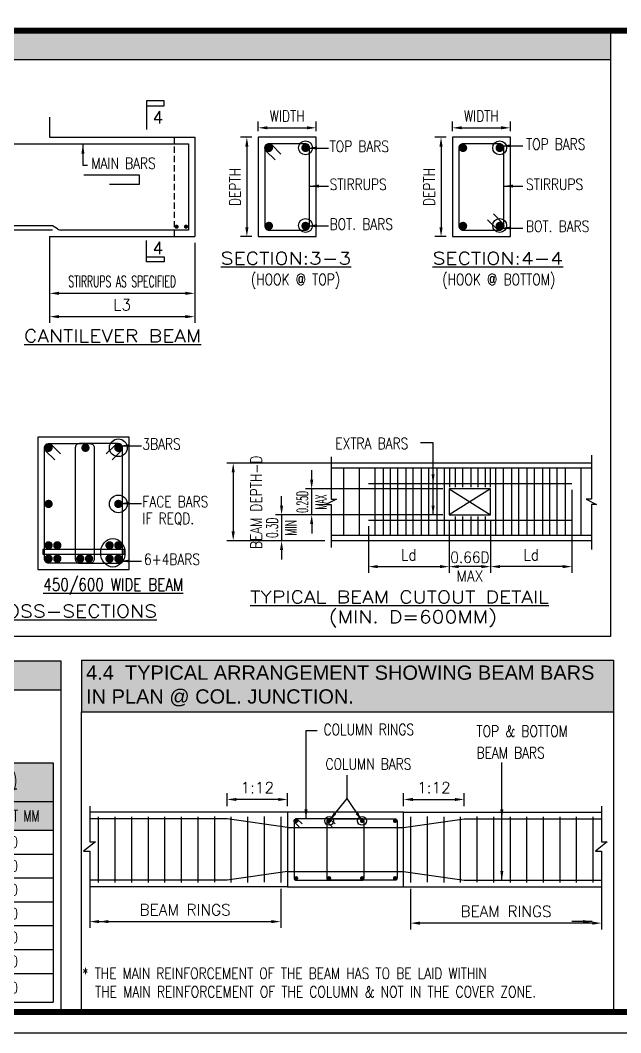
# Model space of a CAD drawing. Header units: inches. Extents: x 74008 to 297778, y 30011 to 129011.
# Drawn here: x 96496 to 110983, y 30011 to 54451 of the extents above; entities that cross this region are included whole.
import ezdxf

# ---------------------------------------------------------------- set-up
doc = ezdxf.new("R2010")
doc.units = ezdxf.units.IN
doc.header["$MEASUREMENT"] = 0
doc.linetypes.add('HIDDEN', pattern=[0.375, 0.25, -0.125])
for name, color, linetype in [('BEAM', 7, 'Continuous'), ('BEAM_BAR', 4, 'Continuous'), ('BEAM_DETAILING_DIMENSION_ARROW', 9, 'Continuous'), ('BEAM_DETAILING_TITLE', 7, 'Continuous'), ('BEAM_DIMENSION_ARROW', 9, 'Continuous'), ('BEAM_SCHEDULE', 7, 'Continuous'), ('BEAM_STEEL_TEXT', 7, 'Continuous'), ('BORDER', 5, 'Continuous'), ('SECTION', 4, 'Continuous'), ('SECTION_MARK', 7, 'Continuous')]:
    doc.layers.add(name, color=color, linetype=linetype)
doc.styles.add('ARIAL', font='arial.ttf')
doc.styles.add('Arial50', font='arial.ttf', dxfattribs={"width": 0.8, "height": 5})
doc.styles.add('ROMAND', font='romanD.shx')
doc.styles.add('ROMANS', font='romans.shx')
doc.styles.add('Romans25', font='romans.shx', dxfattribs={"width": 0.8, "height": 2.5})
doc.styles.add('Romans35', font='romans.shx', dxfattribs={"width": 0.8, "height": 3.5})
doc.dimstyles.new('DIM-150', dxfattribs={"dimscale": 150, "dimtxt": 1.8, "dimasz": 1.25, "dimexe": 1, "dimexo": 1, "dimgap": 1, "dimtad": 1, "dimdec": 0, "dimzin": 0, "dimdsep": 46, "dimtxsty": 'ROMANS', "dimblk2": 'DOT', "dimcen": 0.0625, "dimdle": 0.5, "dimclrd": 9, "dimclre": 9, "dimclrt": 7, "dimadec": 0, "dimazin": 0, "dimtfac": 1, "dimtdec": 0, "dimtmove": 0, "dimatfit": 3, "dimfxl": 0, "dimtolj": 1, "dimtzin": 3, "dimarcsym": 0})

# ---------------------------------------------------------------- blocks, each defined once
blk = doc.blocks.new('*T123')
at = {"layer": 'BEAM_SCHEDULE', "color": 4}
for p, q in [((0, 0), (32205, 0)), ((0, 0), (0, -696)), ((32205, 0), (32205, -696)), ((0, -696), (32205, -696))]:
    blk.add_line(p, q, dxfattribs=at)
at = {"layer": 'BEAM_SCHEDULE', "color": 58}
blk.add_solid([(0, 0), (0, -696), (32205, 0), (32205, -696)], dxfattribs=at)
at = {"layer": 'BEAM_SCHEDULE', "color": 3, "insert": (108, -348), "char_height": 345, "width": 31989.01, "attachment_point": 4, "style": 'ARIAL'}
blk.add_mtext('{\\W1.2;4.1  TYPICAL DETAILS OF R.C.C. BEAM}', dxfattribs=at)
blk = doc.blocks.new('*T129')
at = {"layer": 'BEAM_SCHEDULE', "color": 4}
for p, q in [((0, 0), (22969, 0)), ((0, 0), (0, -696)), ((22969, 0), (22969, -696)), ((0, -696), (22969, -696))]:
    blk.add_line(p, q, dxfattribs=at)
at = {"layer": 'BEAM_SCHEDULE', "color": 58}
blk.add_solid([(0, 0), (0, -696), (22969, 0), (22969, -696)], dxfattribs=at)
at = {"layer": 'BEAM_SCHEDULE', "color": 3, "insert": (108, -348), "char_height": 345, "width": 22752.84, "attachment_point": 4, "style": 'ARIAL'}
blk.add_mtext('{\\W1.2;4.3  TYPICAL DETAILS OF BEAM ANCHORAGES}', dxfattribs=at)
blk = doc.blocks.new('*D135')
at = {"layer": 'BEAM_DETAILING_DIMENSION_ARROW', "color": 9, "lineweight": -2}
for p, q in [((97205, 49077), (97205, 47709)), ((100705, 49077), (100705, 47709)), ((97430, 47859), (100480, 47859))]:
    blk.add_line(p, q, dxfattribs=at)
at = {"layer": 'BEAM_DETAILING_DIMENSION_ARROW', "color": 9}
for points in [[(97430, 47897), (97430, 47822), (97205, 47859)], [(100480, 47897), (100480, 47822), (100705, 47859)]]:
    blk.add_solid(points, dxfattribs=at)
at = {"layer": 'DEFPOINTS', "color": 0}
for p in [(97205, 49227), (100705, 49227), (100705, 47859)]:
    blk.add_point(p, dxfattribs=at)
at = {"layer": 'BEAM_DETAILING_DIMENSION_ARROW', "color": 7, "insert": (98955, 48144), "char_height": 270, "attachment_point": 5, "style": 'ROMANS'}
blk.add_mtext('\\A1;{\\W0.6;STIRRUPS AS SPECIFIED}', dxfattribs=at)
blk = doc.blocks.new('_DOT')
at = {"color": 0, "linetype": 'ByBlock'}
blk.add_line((-0.5, 0), (-1, 0), dxfattribs=at)
at = {"color": 0, "linetype": 'ByBlock', "const_width": 0.5}
blk.add_lwpolyline([(-0.25, 0, 1), (0.25, 0, 1)], format="xyb", close=True, dxfattribs=at)
blk = doc.blocks.new('*D136')
at = {"layer": 'BEAM_DETAILING_DIMENSION_ARROW', "color": 9, "lineweight": -2}
for p, q in [((97205, 47709), (97205, 47146)), ((100705, 47709), (100705, 47146)), ((97430, 47296), (100480, 47296))]:
    blk.add_line(p, q, dxfattribs=at)
at = {"layer": 'BEAM_DETAILING_DIMENSION_ARROW', "color": 9}
for points in [[(97430, 47334), (97430, 47259), (97205, 47296)], [(100480, 47334), (100480, 47259), (100705, 47296)]]:
    blk.add_solid(points, dxfattribs=at)
at = {"layer": 'DEFPOINTS', "color": 0}
for p in [(97205, 47859), (100705, 47859), (100705, 47296)]:
    blk.add_point(p, dxfattribs=at)
at = {"layer": 'BEAM_DETAILING_DIMENSION_ARROW', "color": 7, "insert": (98955, 47581), "char_height": 270, "attachment_point": 5, "style": 'ROMANS'}
blk.add_mtext('\\A1;L3', dxfattribs=at)
blk = doc.blocks.new('*D204')
at = {"layer": 'BEAM_DETAILING_DIMENSION_ARROW', "color": 9, "lineweight": -2}
for p, q in [((102236, 51777), (102236, 52004)), ((102461, 51854), (103411, 51854)), ((103636, 51777), (103636, 52004))]:
    blk.add_line(p, q, dxfattribs=at)
at = {"layer": 'BEAM_DETAILING_DIMENSION_ARROW', "color": 9}
for points in [[(102461, 51892), (102461, 51817), (102236, 51854)], [(103411, 51892), (103411, 51817), (103636, 51854)]]:
    blk.add_solid(points, dxfattribs=at)
at = {"layer": 'DEFPOINTS', "color": 0}
for p in [(103636, 51854), (102236, 51627), (103636, 51627)]:
    blk.add_point(p, dxfattribs=at)
at = {"layer": 'BEAM_DETAILING_DIMENSION_ARROW', "color": 7, "insert": (102936, 52139), "char_height": 270, "attachment_point": 5, "style": 'ROMANS'}
blk.add_mtext('\\A1;{\\W0.8;WIDTH}', dxfattribs=at)
blk = doc.blocks.new('*D205')
at = {"layer": 'BEAM_DETAILING_DIMENSION_ARROW', "color": 9, "lineweight": -2}
for p, q in [((102086, 51627), (101813, 51627)), ((101963, 51402), (101963, 49452)), ((102086, 49227), (101813, 49227))]:
    blk.add_line(p, q, dxfattribs=at)
at = {"layer": 'BEAM_DETAILING_DIMENSION_ARROW', "color": 9}
for points in [[(101926, 51402), (102001, 51402), (101963, 51627)], [(101926, 49452), (102001, 49452), (101963, 49227)]]:
    blk.add_solid(points, dxfattribs=at)
at = {"layer": 'DEFPOINTS', "color": 0}
for p in [(102236, 51627), (101963, 49227), (102236, 49227)]:
    blk.add_point(p, dxfattribs=at)
at = {"layer": 'BEAM_DETAILING_DIMENSION_ARROW', "color": 7, "insert": (101678, 50427), "char_height": 270, "attachment_point": 5, "rotation": 90, "style": 'ROMANS'}
blk.add_mtext('\\A1;{\\W0.8;DEPTH}', dxfattribs=at)
blk = doc.blocks.new('*D206')
at = {"layer": 'BEAM_DETAILING_DIMENSION_ARROW', "color": 9, "lineweight": -2}
for p, q in [((106921, 51777), (106921, 52004)), ((107146, 51854), (108096, 51854)), ((108321, 51777), (108321, 52004))]:
    blk.add_line(p, q, dxfattribs=at)
at = {"layer": 'BEAM_DETAILING_DIMENSION_ARROW', "color": 9}
for points in [[(107146, 51892), (107146, 51817), (106921, 51854)], [(108096, 51892), (108096, 51817), (108321, 51854)]]:
    blk.add_solid(points, dxfattribs=at)
at = {"layer": 'DEFPOINTS', "color": 0}
for p in [(108321, 51854), (106921, 51627), (108321, 51627)]:
    blk.add_point(p, dxfattribs=at)
at = {"layer": 'BEAM_DETAILING_DIMENSION_ARROW', "color": 7, "insert": (107621, 52139), "char_height": 270, "attachment_point": 5, "style": 'ROMANS'}
blk.add_mtext('\\A1;{\\W0.8;WIDTH}', dxfattribs=at)
blk = doc.blocks.new('*D207')
at = {"layer": 'BEAM_DETAILING_DIMENSION_ARROW', "color": 9, "lineweight": -2}
for p, q in [((106771, 51627), (106498, 51627)), ((106648, 51402), (106648, 49452)), ((106771, 49227), (106498, 49227))]:
    blk.add_line(p, q, dxfattribs=at)
at = {"layer": 'BEAM_DETAILING_DIMENSION_ARROW', "color": 9}
for points in [[(106610, 51402), (106685, 51402), (106648, 51627)], [(106610, 49452), (106685, 49452), (106648, 49227)]]:
    blk.add_solid(points, dxfattribs=at)
at = {"layer": 'DEFPOINTS', "color": 0}
for p in [(106921, 51627), (106648, 49227), (106921, 49227)]:
    blk.add_point(p, dxfattribs=at)
at = {"layer": 'BEAM_DETAILING_DIMENSION_ARROW', "color": 7, "insert": (106363, 50427), "char_height": 270, "attachment_point": 5, "rotation": 90, "style": 'ROMANS'}
blk.add_mtext('\\A1;{\\W0.8;DEPTH}', dxfattribs=at)
blk = doc.blocks.new('*T53')
at = {"layer": 'BEAM_SCHEDULE', "color": 4}
for p, q in [((0, 0), (11320, 0)), ((0, 0), (0, -931)), ((11320, 0), (11320, -931))]:
    blk.add_line(p, q, dxfattribs=at)
at = {"layer": 'BEAM_SCHEDULE', "color": 8}
for p, q in [((0, -931), (11320, -931)), ((0, -931), (0, -1623)), ((2436, -931), (2436, -1623)), ((4448, -931), (4448, -1623)), ((6559, -931), (6559, -1623)), ((9060, -931), (9060, -1623)), ((11320, -931), (11320, -1623))]:
    blk.add_line(p, q, dxfattribs=at)
at = {"layer": 'BEAM_SCHEDULE', "color": 154}
for p, q in [((0, -1623), (11320, -1623)), ((0, -1623), (0, -5774)), ((2436, -1623), (2436, -5774)), ((4448, -1623), (4448, -5774)), ((6559, -1623), (6559, -5774)), ((9060, -1623), (9060, -5774)), ((11320, -1623), (11320, -5774)), ((0, -2199), (11320, -2199)), ((0, -2775), (11320, -2775)), ((0, -3351), (11320, -3351)), ((0, -3927), (11320, -3927)), ((0, -4503), (11320, -4503)), ((0, -5079), (11320, -5079)), ((0, -5774), (11320, -5774))]:
    blk.add_line(p, q, dxfattribs=at)
at = {"layer": 'BEAM_SCHEDULE', "color": 58}
blk.add_solid([(0, 0), (0, -931), (11320, 0), (11320, -931)], dxfattribs=at)
at = {"layer": 'BEAM_SCHEDULE', "color": 250}
for points in [[(0, -931), (0, -1623), (2436, -931), (2436, -1623)], [(2436, -931), (2436, -1623), (4448, -931), (4448, -1623)], [(4448, -931), (4448, -1623), (6559, -931), (6559, -1623)], [(6559, -931), (6559, -1623), (9060, -931), (9060, -1623)], [(9060, -931), (9060, -1623), (11320, -931), (11320, -1623)], [(0, -1623), (0, -2199), (2436, -1623), (2436, -2199)], [(0, -2199), (0, -2775), (2436, -2199), (2436, -2775)], [(0, -2775), (0, -3351), (2436, -2775), (2436, -3351)], [(0, -3351), (0, -3927), (2436, -3351), (2436, -3927)], [(0, -3927), (0, -4503), (2436, -3927), (2436, -4503)], [(0, -4503), (0, -5079), (2436, -4503), (2436, -5079)], [(0, -5079), (0, -5774), (2436, -5079), (2436, -5774)]]:
    blk.add_solid(points, dxfattribs=at)
at = {"layer": 'BEAM_SCHEDULE', "color": 1, "insert": (5660, -465), "char_height": 300, "width": 11104.32, "attachment_point": 5, "style": 'Arial50'}
blk.add_mtext('{\\Fromans|c0;\\W0.55;\\C3; \\LANCHORAGE LENGTH (IF SPECIFIC DISTANCES ARE NOT GIVEN IN THE WORKING DRG.)}', dxfattribs=at)
at = {"layer": 'BEAM_SCHEDULE', "color": 3, "char_height": 270, "attachment_point": 5, "style": 'Romans35'}
for s, insert, width in [('{\\W0.6;DIA OF BAR MM}', (1218, -1277), 2219.59), ("{\\W0.6;`X1' TOP MM}", (3442, -1277), 1796.06), ("{\\W0.6;`X2' TOP MM}", (5504, -1277), 1895.74), ("{\\W0.7;`Y1' BOT MM}", (7810, -1277), 2284.49), ("{\\W0.7;`Y2' BOT MM}", (10190, -1277), 2044.44)]:
    blk.add_mtext(s, dxfattribs=dict(at, insert=insert, width=width))
at = {"layer": 'BEAM_SCHEDULE', "color": 7, "char_height": 270, "attachment_point": 5, "style": 'Romans25'}
for s, insert, width in [('8', (1218, -1911), 2219.59), ('400', (3442, -1911), 1796.06), ('300', (5504, -1911), 1895.74), ('400', (7810, -1911), 2284.49), ('300', (10190, -1911), 2044.44), ('10', (1218, -2487), 2219.59), ('500', (3442, -2487), 1796.06), ('300', (5504, -2487), 1895.74), ('500', (7810, -2487), 2284.49), ('300', (10190, -2487), 2044.44), ('12', (1218, -3063), 2219.59), ('600', (3442, -3063), 1796.06), ('300', (5504, -3063), 1895.74), ('600', (7810, -3063), 2284.49), ('300', (10190, -3063), 2044.44), ('16', (1218, -3639), 2219.59), ('800', (3442, -3639), 1796.06), ('400', (5504, -3639), 1895.74), ('800', (7810, -3639), 2284.49), ('400', (10190, -3639), 2044.44), ('20', (1218, -4215), 2219.59), ('1000', (3442, -4215), 1796.06), ('500', (5504, -4215), 1895.74), ('1000', (7810, -4215), 2284.49), ('500', (10190, -4215), 2044.44), ('25', (1218, -4791), 2219.59), ('1250', (3442, -4791), 1796.06), ('600', (5504, -4791), 1895.74), ('1250', (7810, -4791), 2284.49), ('600', (10190, -4791), 2044.44), ('32', (1218, -5426), 2219.59), ('1600', (3442, -5426), 1796.06), ('800', (5504, -5426), 1895.74), ('1600', (7810, -5426), 2284.49), ('800', (10190, -5426), 2044.44)]:
    blk.add_mtext(s, dxfattribs=dict(at, insert=insert, width=width))
blk = doc.blocks.new('*D55')
at = {"layer": 'BEAM_DETAILING_DIMENSION_ARROW', "color": 9, "lineweight": -2}
for p, q in [((101485, 35483), (101485, 35792)), ((102945, 35483), (102945, 35792)), ((102720, 35642), (101710, 35642))]:
    blk.add_line(p, q, dxfattribs=at)
at = {"layer": 'BEAM_DETAILING_DIMENSION_ARROW', "color": 9}
for points in [[(101710, 35679), (101710, 35604), (101485, 35642)], [(102720, 35679), (102720, 35604), (102945, 35642)]]:
    blk.add_solid(points, dxfattribs=at)
at = {"layer": 'DEFPOINTS', "color": 0}
for p in [(101485, 35642), (101485, 35333), (102945, 35333)]:
    blk.add_point(p, dxfattribs=at)
at = {"layer": 'BEAM_DETAILING_DIMENSION_ARROW', "color": 7, "insert": (102215, 35927), "char_height": 270, "attachment_point": 5, "style": 'ROMANS'}
blk.add_mtext('\\A1;1:12', dxfattribs=at)
blk = doc.blocks.new('*D56')
at = {"layer": 'BEAM_DETAILING_DIMENSION_ARROW', "color": 9, "lineweight": -2}
for p, q in [((105745, 35483), (105745, 35792)), ((107206, 35483), (107206, 35792)), ((105970, 35642), (106981, 35642))]:
    blk.add_line(p, q, dxfattribs=at)
at = {"layer": 'BEAM_DETAILING_DIMENSION_ARROW', "color": 9}
for points in [[(105970, 35679), (105970, 35604), (105745, 35642)], [(106981, 35679), (106981, 35604), (107206, 35642)]]:
    blk.add_solid(points, dxfattribs=at)
at = {"layer": 'DEFPOINTS', "color": 0}
for p in [(107206, 35642), (105745, 35333), (107206, 35333)]:
    blk.add_point(p, dxfattribs=at)
at = {"layer": 'BEAM_DETAILING_DIMENSION_ARROW', "color": 7, "insert": (106476, 35927), "char_height": 270, "attachment_point": 5, "style": 'ROMANS'}
blk.add_mtext('\\A1;1:12', dxfattribs=at)
blk = doc.blocks.new('*D210')
at = {"layer": 'BEAM_DETAILING_DIMENSION_ARROW', "color": 9, "lineweight": -2}
for p, q in [((105912, 33486), (105912, 32506)), ((110520, 33383), (110520, 32506)), ((110295, 32656), (106137, 32656))]:
    blk.add_line(p, q, dxfattribs=at)
at = {"layer": 'BEAM_DETAILING_DIMENSION_ARROW', "color": 9}
for points in [[(106137, 32694), (106137, 32619), (105912, 32656)], [(110295, 32694), (110295, 32619), (110520, 32656)]]:
    blk.add_solid(points, dxfattribs=at)
at = {"layer": 'DEFPOINTS', "color": 0}
for p in [(105912, 33636), (110520, 33533), (105912, 32656)]:
    blk.add_point(p, dxfattribs=at)
at = {"layer": 'BEAM_DETAILING_DIMENSION_ARROW', "color": 7, "insert": (108216, 32941), "char_height": 270, "attachment_point": 5, "style": 'ROMANS'}
blk.add_mtext('\\A1;BEAM RINGS', dxfattribs=at)
blk = doc.blocks.new('*D57')
at = {"layer": 'BEAM_DETAILING_DIMENSION_ARROW', "color": 9, "lineweight": -2}
for p, q in [((102779, 33486), (102779, 32544)), ((98171, 33383), (98171, 32544)), ((98396, 32694), (102554, 32694))]:
    blk.add_line(p, q, dxfattribs=at)
at = {"layer": 'BEAM_DETAILING_DIMENSION_ARROW', "color": 9}
for points in [[(98396, 32731), (98396, 32656), (98171, 32694)], [(102554, 32731), (102554, 32656), (102779, 32694)]]:
    blk.add_solid(points, dxfattribs=at)
at = {"layer": 'DEFPOINTS', "color": 0}
for p in [(98171, 33533), (102779, 33636), (102779, 32694)]:
    blk.add_point(p, dxfattribs=at)
at = {"layer": 'BEAM_DETAILING_DIMENSION_ARROW', "color": 7, "insert": (100475, 32979), "char_height": 270, "attachment_point": 5, "style": 'ROMANS'}
blk.add_mtext('\\A1;BEAM RINGS', dxfattribs=at)
blk = doc.blocks.new('*T39')
at = {"layer": 'BEAM_SCHEDULE', "color": 4}
for p, q in [((0, 0), (12829, 0)), ((0, 0), (0, -1250)), ((12829, 0), (12829, -1250)), ((0, -1250), (12829, -1250))]:
    blk.add_line(p, q, dxfattribs=at)
at = {"layer": 'BEAM_SCHEDULE', "color": 58}
blk.add_solid([(0, 0), (0, -1250), (12829, 0), (12829, -1250)], dxfattribs=at)
at = {"layer": 'BEAM_SCHEDULE', "color": 3, "insert": (108, -625), "char_height": 345, "width": 12613.26, "attachment_point": 4, "style": 'ARIAL'}
blk.add_mtext('4.4  TYPICAL ARRANGEMENT SHOWING BEAM BARS IN PLAN @ COL. JUNCTION.', dxfattribs=at)
blk = doc.blocks.new('*D98')
at = {"layer": 'BEAM_DIMENSION_ARROW', "color": 9, "lineweight": -2}
for p, q in [((106845, 42362), (106845, 41112)), ((104897, 42237), (104897, 41112)), ((105122, 41262), (106620, 41262))]:
    blk.add_line(p, q, dxfattribs=at)
at = {"layer": 'BEAM_DIMENSION_ARROW', "color": 9}
for points in [[(105122, 41300), (105122, 41225), (104897, 41262)], [(106620, 41300), (106620, 41225), (106845, 41262)]]:
    blk.add_solid(points, dxfattribs=at)
at = {"layer": 'DEFPOINTS', "color": 0}
for p in [(104897, 42387), (106845, 42512), (106845, 41262)]:
    blk.add_point(p, dxfattribs=at)
at = {"layer": 'BEAM_DIMENSION_ARROW', "color": 7, "insert": (105871, 41547), "char_height": 270, "attachment_point": 5, "style": 'ROMANS'}
blk.add_mtext('\\A1;{\\W0.9;Ld}', dxfattribs=at)
blk = doc.blocks.new('*D99')
at = {"layer": 'BEAM_DIMENSION_ARROW', "color": 9, "lineweight": -2}
for p, q in [((109806, 43112), (109806, 41112)), ((107845, 42362), (107845, 41112)), ((109581, 41262), (108070, 41262))]:
    blk.add_line(p, q, dxfattribs=at)
at = {"layer": 'BEAM_DIMENSION_ARROW', "color": 9}
for points in [[(108070, 41300), (108070, 41225), (107845, 41262)], [(109581, 41300), (109581, 41225), (109806, 41262)]]:
    blk.add_solid(points, dxfattribs=at)
at = {"layer": 'DEFPOINTS', "color": 0}
for p in [(109806, 43262), (107845, 42512), (107845, 41262)]:
    blk.add_point(p, dxfattribs=at)
at = {"layer": 'BEAM_DIMENSION_ARROW', "color": 7, "insert": (108825, 41547), "char_height": 270, "attachment_point": 5, "style": 'ROMANS'}
blk.add_mtext('\\A1;{\\W0.9;Ld}', dxfattribs=at)
blk = doc.blocks.new('*D229')
at = {"layer": 'BEAM_DIMENSION_ARROW', "color": 9, "lineweight": -2}
for p, q in [((103847, 43762), (101484, 43762)), ((101634, 43537), (101634, 42112)), ((103847, 41887), (101484, 41887))]:
    blk.add_line(p, q, dxfattribs=at)
at = {"layer": 'BEAM_DIMENSION_ARROW', "color": 9}
for points in [[(101596, 43537), (101671, 43537), (101634, 43762)], [(101596, 42112), (101671, 42112), (101634, 41887)]]:
    blk.add_solid(points, dxfattribs=at)
at = {"layer": 'DEFPOINTS', "color": 0}
for p in [(103997, 43762), (101634, 41887), (103997, 41887)]:
    blk.add_point(p, dxfattribs=at)
at = {"layer": 'BEAM_DIMENSION_ARROW', "color": 7, "insert": (102189, 42813), "char_height": 270, "attachment_point": 5, "rotation": 90, "style": 'ROMANS'}
blk.add_mtext('\\A1;{\\W0.8;BEAM DEPTH-D}', dxfattribs=at)
blk = doc.blocks.new('*D148')
at = {"layer": 'BEAM_DIMENSION_ARROW', "color": 9, "lineweight": -2}
for p, q in [((106845, 42362), (106845, 41112)), ((107845, 42362), (107845, 41112)), ((107620, 41262), (107070, 41262))]:
    blk.add_line(p, q, dxfattribs=at)
at = {"layer": 'BEAM_DIMENSION_ARROW', "color": 9}
for points in [[(107070, 41300), (107070, 41225), (106845, 41262)], [(107620, 41300), (107620, 41225), (107845, 41262)]]:
    blk.add_solid(points, dxfattribs=at)
at = {"layer": 'DEFPOINTS', "color": 0}
for p in [(106845, 42512), (107845, 42512), (106845, 41262)]:
    blk.add_point(p, dxfattribs=at)
at = {"layer": 'BEAM_DIMENSION_ARROW', "color": 7, "insert": (107345, 41262), "char_height": 270, "attachment_point": 5, "style": 'ROMANS'}
blk.add_mtext('\\A1;{\\W0.9;0.66D\\P{\\W0.9;MAX}}', dxfattribs=at)
blk = doc.blocks.new('*D218')
at = {"layer": 'BEAM_DIMENSION_ARROW', "color": 9, "lineweight": -2}
for p, q in [((103527, 43362), (103527, 43587)), ((106695, 43137), (103377, 43137)), ((103527, 42512), (103527, 43137)), ((106695, 42512), (103377, 42512)), ((103527, 42287), (103527, 42062))]:
    blk.add_line(p, q, dxfattribs=at)
at = {"layer": 'BEAM_DIMENSION_ARROW', "color": 9}
for points in [[(103489, 43362), (103564, 43362), (103527, 43137)], [(103489, 42287), (103564, 42287), (103527, 42512)]]:
    blk.add_solid(points, dxfattribs=at)
at = {"layer": 'DEFPOINTS', "color": 0}
for p in [(103527, 43137), (106845, 43137), (106845, 42512)]:
    blk.add_point(p, dxfattribs=at)
at = {"layer": 'BEAM_DIMENSION_ARROW', "color": 7, "insert": (103527, 42825), "char_height": 270, "attachment_point": 5, "rotation": 90, "style": 'ROMANS'}
blk.add_mtext('\\A1;{\\W0.5;0.25D\\P{\\W0.5;MAX}}', dxfattribs=at)
blk = doc.blocks.new('*D230')
at = {"layer": 'BEAM_DIMENSION_ARROW', "color": 9, "lineweight": -2}
for p, q in [((102801, 42737), (102801, 42962)), ((106695, 42512), (102651, 42512)), ((102801, 42512), (102801, 41887)), ((103468, 41887), (102651, 41887)), ((102801, 41662), (102801, 41437))]:
    blk.add_line(p, q, dxfattribs=at)
at = {"layer": 'BEAM_DIMENSION_ARROW', "color": 9}
for points in [[(102763, 42737), (102838, 42737), (102801, 42512)], [(102763, 41662), (102838, 41662), (102801, 41887)]]:
    blk.add_solid(points, dxfattribs=at)
at = {"layer": 'DEFPOINTS', "color": 0}
for p in [(106845, 42512), (102801, 41887), (103618, 41887)]:
    blk.add_point(p, dxfattribs=at)
at = {"layer": 'BEAM_DIMENSION_ARROW', "color": 7, "insert": (102801, 42200), "char_height": 270, "attachment_point": 5, "rotation": 90, "style": 'ROMANS'}
blk.add_mtext('\\A1;{\\W0.6;0.3D\\P{\\W0.6;MIN}}', dxfattribs=at)

msp = doc.modelspace()

# ---------------------------------------------------------------- linework, layer by layer
at = {"color": 8}
for points in [[(110740, 39573.1), (78534.9, 39573.1), (78534.9, 53504.6), (110740, 53504.6)], [(97476.4, 30510.7), (74507.6, 30510.7), (74507.6, 38291.1), (97476.4, 38291.1)], [(97976.4, 37756.1), (110805.7, 37756.1), (110805.7, 30510.7), (97976.4, 30510.7)]]:
    msp.add_lwpolyline(points, close=True, dxfattribs=at)
at = {"layer": 'BEAM'}
for p, q in [((97205.5, 52113.2), (97205.5, 51627.5)), ((97205.5, 51627.5), (100705.5, 51627.5)), ((100705.5, 51627.5), (100705.5, 49227.5)), ((97205.5, 49227.5), (100705.5, 49227.5)), ((97205.5, 49227.5), (97205.5, 47980.2)), ((110276.3, 43762.5), (103353.3, 43762.5)), ((110276.3, 41887.5), (103997, 41887.5)), ((102945.3, 35332.8), (98171, 35332.8)), ((105745.3, 35332.8), (110519.6, 35332.8)), ((102945.3, 33532.8), (98171, 33532.8)), ((105745.3, 33532.8), (110519.6, 33532.8))]:
    msp.add_line(p, q, dxfattribs=at)
at = {"layer": 'BEAM', "color": 8, "linetype": 'HIDDEN', "ltscale": 600}
msp.add_line((100205.5, 51627.5), (100205.5, 49227.5), dxfattribs=at)
at = {"layer": 'BEAM', "color": 1}
for p, q in [((106844.9, 43137.5), (107844.9, 42512.5)), ((107844.9, 43137.5), (106844.9, 42512.5))]:
    msp.add_line(p, q, dxfattribs=at)
at = {"layer": 'BEAM', "color": 224, "const_width": 150}
msp.add_lwpolyline([(74507.6, 30510.7), (125932.6, 30510.7), (125932.6, 54200.6), (74507.6, 54200.6)], close=True, dxfattribs=at)
at = {"layer": 'BEAM'}
for points in [[(102236, 49227.5), (103636, 49227.5), (103636, 51627.5), (102236, 51627.5)], [(106920.8, 49227.5), (108320.8, 49227.5), (108320.8, 51627.5), (106920.8, 51627.5)], [(96920.6, 41189.2), (99120.6, 41189.2), (99120.6, 44389.2), (96920.6, 44389.2)], [(106844.9, 43137.5), (106844.9, 42512.5), (107844.9, 42512.5), (107844.9, 43137.5)]]:
    msp.add_lwpolyline(points, close=True, dxfattribs=at)
at = {"layer": 'BEAM', "color": 8}
for points in [[(103997, 43915.6), (103997, 42887.5), (104122, 42887.5), (103872, 42762.5), (103997, 42762.5), (103997, 41727.6)], [(110276.3, 43955.5), (110276.3, 42887.5), (110151.3, 42887.5), (110401.3, 42762.5), (110276.3, 42762.5), (110276.3, 41676.7)], [(98171, 35484), (98171, 34615.1), (98310.4, 34615.1), (98022, 34391.6), (98171, 34391.6), (98171, 33317.1)], [(110519.6, 35484), (110519.6, 34615.1), (110659, 34615.1), (110370.6, 34391.6), (110519.6, 34391.6), (110519.6, 33317.1)]]:
    msp.add_lwpolyline(points, dxfattribs=at)
at = {"layer": 'BEAM', "color": 5}
msp.add_lwpolyline([(102945.3, 33532.8), (105745.3, 33532.8), (105745.3, 35332.8), (102945.3, 35332.8)], close=True, dxfattribs=at)
at = {"layer": 'BEAM_BAR', "color": 4}
for p, q in [((92999.6, 51471), (100559.1, 51471)), ((100559.1, 51471), (100559.1, 49387.5)), ((97274.4, 49385.7), (87035.1, 49385.7)), ((97274.4, 49485.7), (96133.6, 49485.7)), ((97397.1, 49414.5), (97274.4, 49485.7)), ((100559.1, 49387.5), (97497.5, 49387.5))]:
    msp.add_line(p, q, dxfattribs=at)
at = {"layer": 'BEAM_BAR'}
for p, q in [((110276.3, 43637.5), (103997, 43637.5)), ((110276.3, 42012.5), (103997, 42012.5)), ((101484.8, 35174.6), (98171, 35174.6)), ((102945.3, 34964.9), (105745.3, 34964.9)), ((107205.9, 35174.6), (110519.6, 35174.6)), ((102945.3, 33900.8), (105745.3, 33900.8)), ((101484.8, 33691.1), (98171, 33691.1)), ((107205.9, 33691.1), (110519.6, 33691.1))]:
    msp.add_line(p, q, dxfattribs=at)
at = {"layer": 'BEAM_BAR', "color": 3}
for p, q in [((104296.7, 43637.5), (104296.7, 42012.5)), ((104671.7, 43637.5), (104671.7, 42012.5)), ((105046.7, 43637.5), (105046.7, 42012.5)), ((105248.6, 43637.5), (105248.6, 42012.5)), ((105421.7, 43637.5), (105421.7, 42012.5)), ((105594.9, 43637.5), (105594.9, 42012.5)), ((105796.7, 43637.5), (105796.7, 42012.5)), ((105969.9, 43637.5), (105969.9, 42012.5)), ((106171.7, 43637.5), (106171.7, 42012.5)), ((106344.9, 43637.5), (106344.9, 42012.5)), ((106546.7, 43637.5), (106546.7, 42012.5)), ((106719.9, 43637.5), (106719.9, 42012.5)), ((106853.7, 43637.5), (106853.7, 43180.6)), ((106988.6, 43637.5), (106988.6, 43180.6)), ((107161.8, 43637.5), (107161.8, 43180.6)), ((107363.6, 43637.5), (107363.6, 43180.6)), ((107536.8, 43637.5), (107536.8, 43180.6)), ((107709.9, 43637.5), (107709.9, 43180.6)), ((107836.1, 43637.5), (107836.1, 43180.6)), ((107969.9, 42012.5), (107969.9, 43637.5)), ((108143, 43637.5), (108143, 42012.5)), ((108344.9, 43637.5), (108344.9, 42012.5)), ((108518, 43637.5), (108518, 42012.5)), ((108719.9, 43637.5), (108719.9, 42012.5)), ((108893, 43637.5), (108893, 42012.5)), ((109094.9, 43637.5), (109094.9, 42012.5)), ((109268, 43637.5), (109268, 42012.5)), ((109441.2, 43637.5), (109441.2, 42012.5)), ((109643, 43637.5), (109643, 42012.5)), ((110018, 43637.5), (110018, 42012.5)), ((106988.6, 42469.3), (106988.6, 42012.5)), ((107161.8, 42469.3), (107161.8, 42012.5)), ((107363.6, 42469.3), (107363.6, 42012.5)), ((107536.8, 42469.3), (107536.8, 42012.5)), ((107709.9, 42469.3), (107709.9, 42012.5)), ((98379, 35225.9), (98379, 33636)), ((98779, 35225.9), (98779, 33636)), ((99179, 35225.9), (99179, 33636)), ((99579, 35225.9), (99579, 33636)), ((99979, 35225.9), (99979, 33636)), ((100379, 35225.9), (100379, 33636)), ((100779, 35225.9), (100779, 33636)), ((101179, 35232.1), (101179, 33642.2)), ((101579, 35225.9), (101579, 33636)), ((101979, 35225.9), (101979, 33636)), ((102379, 35232.1), (102379, 33642.2)), ((102779, 35225.9), (102779, 33636)), ((105911.6, 35225.9), (105911.6, 33636)), ((106311.6, 35232.1), (106311.6, 33642.2)), ((106711.6, 35225.9), (106711.6, 33636)), ((107111.6, 35225.9), (107111.6, 33636)), ((107511.6, 35232.1), (107511.6, 33642.2)), ((107911.6, 35225.9), (107911.6, 33636)), ((108311.6, 35225.9), (108311.6, 33636)), ((108711.6, 35225.9), (108711.6, 33636)), ((109111.6, 35225.9), (109111.6, 33636)), ((109511.6, 35225.9), (109511.6, 33636)), ((109911.6, 35225.9), (109911.6, 33636)), ((110311.6, 35225.9), (110311.6, 33636))]:
    msp.add_line(p, q, dxfattribs=at)
at = {"layer": 'BEAM_BAR', "color": 6}
for p, q in [((109805.7, 43262.5), (104896.6, 43262.5)), ((104896.6, 42387.5), (109805.7, 42387.5))]:
    msp.add_line(p, q, dxfattribs=at)
at = {"layer": 'BEAM_BAR'}
for points in [[(102494.3, 49385.7), (103377.8, 49385.7, 0.4142136), (103477.8, 49485.7), (103477.8, 51369.2, 0.4142136), (103377.8, 51469.2), (102494.3, 51469.2, 0.4142136), (102394.3, 51369.2), (102394.3, 49485.7, 0.4142136)], [(107179.1, 49385.7), (108062.6, 49385.7, 0.4142136), (108162.6, 49485.7), (108162.6, 51369.2, 0.4142136), (108062.6, 51469.2), (107179.1, 51469.2, 0.4142136), (107079.1, 51369.2), (107079.1, 49485.7, 0.4142136)], [(97178.9, 44230.9), (98182.6, 44230.9, -0.4142136), (98282.6, 44130.9), (98282.6, 41447.4, -0.4142136), (98182.6, 41347.4), (97178.9, 41347.4, -0.4142136), (97078.9, 41447.4), (97078.9, 44130.9, -0.4142136)], [(98862.4, 44230.9), (97924.1, 44230.9, 0.4142136), (97824.1, 44130.9), (97824.1, 41447.4, 0.4142136), (97924.1, 41347.4), (98862.4, 41347.4, 0.4142136), (98962.4, 41447.4), (98962.4, 44130.9, 0.4142136)]]:
    msp.add_lwpolyline(points, format="xyb", close=True, dxfattribs=at)
at = {"layer": 'BEAM_BAR', "color": 7}
for points, const_width in [([(102444.3, 51369.2, 1), (102544.3, 51369.2, 1)], 100), ([(103427.8, 51369.2, -1), (103327.8, 51369.2, -1)], 100), ([(107129.1, 51369.2, 1), (107229.1, 51369.2, 1)], 100), ([(108112.6, 51369.2, -1), (108012.6, 51369.2, -1)], 100), ([(100242.8, 49466.6, 1), (100292.8, 49466.6, 1)], 50), ([(100470.8, 49469, 1), (100520.8, 49469, 1)], 50), ([(102444.3, 49485.7, -1), (102544.3, 49485.7, -1)], 100), ([(103427.8, 49485.7, 1), (103327.8, 49485.7, 1)], 100), ([(107129.1, 49485.7, -1), (107229.1, 49485.7, -1)], 100), ([(108112.6, 49485.7, 1), (108012.6, 49485.7, 1)], 100), ([(97128.9, 44130.9, 1), (97228.9, 44130.9, 1)], 100), ([(98019.5, 44130.9, 1), (98119.5, 44130.9, 1)], 100), ([(98912.4, 44130.9, -1), (98812.4, 44130.9, -1)], 100), ([(97128.9, 42775.6, 1), (97228.9, 42775.6, 1)], 100), ([(98912.4, 42775.6, -1), (98812.4, 42775.6, -1)], 100), ([(97128.9, 41776.4, 1), (97228.9, 41776.4, 1)], 100), ([(97340.9, 41776.4, 1), (97440.9, 41776.4, 1)], 100), ([(98700.4, 41776.4, -1), (98600.4, 41776.4, -1)], 100), ([(98912.4, 41776.4, -1), (98812.4, 41776.4, -1)], 100), ([(97128.9, 41453.4, 1), (97228.9, 41453.4, 1)], 100), ([(97340.9, 41453.4, 1), (97440.9, 41453.4, 1)], 100), ([(97894.1, 41453.4, 1), (97994.1, 41453.4, 1)], 100), ([(98106.1, 41453.4, 1), (98206.1, 41453.4, 1)], 100), ([(98700.4, 41453.4, -1), (98600.4, 41453.4, -1)], 100), ([(98912.4, 41453.4, -1), (98812.4, 41453.4, -1)], 100), ([(103128.6, 35124.6, 1), (103178.6, 35124.6, 1)], 50), ([(103973.1, 35124.6, -1), (103923.1, 35124.6, -1)], 50), ([(104767.6, 35124.6, -1), (104717.6, 35124.6, -1)], 50), ([(105562.1, 35124.6, -1), (105512.1, 35124.6, -1)], 50), ([(103128.6, 33741.1, -1), (103178.6, 33741.1, -1)], 50), ([(103973.1, 33741.1, 1), (103923.1, 33741.1, 1)], 50), ([(104767.6, 33741.1, 1), (104717.6, 33741.1, 1)], 50), ([(105562.1, 33741.1, 1), (105512.1, 33741.1, 1)], 50)]:
    msp.add_lwpolyline(points, format="xyb", close=True, dxfattribs=dict(at, const_width=const_width))
at = {"layer": 'BEAM_BAR'}
for points in [[(102644.2, 51077.9), (102423.6, 51298.5, -1), (102565, 51439.9), (102785.6, 51219.3)], [(107912.7, 49777), (108133.3, 49556.4, -1), (107991.9, 49415), (107771.3, 49635.6)], [(97328.8, 43839.6), (97108.2, 44060.2, -1), (97249.6, 44201.6), (97470.2, 43981)], [(98712.5, 43839.6), (98933.1, 44060.2, 1), (98791.7, 44201.6), (98571.1, 43981)]]:
    msp.add_lwpolyline(points, format="xyb", dxfattribs=at)
at = {"layer": 'BEAM_BAR', "color": 3}
msp.add_lwpolyline([(97040.3, 41560.9), (99000.9, 41560.9), (99000.9, 41674.5), (97040.3, 41674.5)], close=True, dxfattribs=at)
at = {"layer": 'BEAM_BAR'}
for points in [[(102945.3, 34964.9), (101484.8, 35174.6)], [(105745.3, 34964.9), (107205.9, 35174.6)], [(102945.3, 33900.8), (101484.8, 33691.1)], [(105745.3, 33900.8), (107205.9, 33691.1)]]:
    msp.add_lwpolyline(points, dxfattribs=at)
at = {"layer": 'BEAM_BAR', "color": 3}
for points in [[(104742.6, 35174.6), (103153.6, 35174.6, 0.4142136), (103103.6, 35124.6), (103103.6, 33741.1, 0.4142136), (103153.6, 33691.1), (104742.6, 33691.1, 0.4142136), (104792.6, 33741.1), (104792.6, 35124.6, 0.4142136)], [(103948.1, 35174.6), (105537.1, 35174.6, -0.4142136), (105587.1, 35124.6), (105587.1, 33741.1, -0.4142136), (105537.1, 33691.1), (103948.1, 33691.1, -0.4142136), (103898.1, 33741.1), (103898.1, 35124.6, -0.4142136)]]:
    msp.add_lwpolyline(points, format="xyb", close=True, dxfattribs=at)
for points in [[(103228.5, 34978.9), (103118.2, 35089.2, -1), (103188.9, 35159.9), (103299.2, 35049.6)], [(104023, 34978.9), (103912.7, 35089.2, -1), (103983.4, 35159.9), (104093.7, 35049.6)]]:
    msp.add_lwpolyline(points, format="xyb", dxfattribs=at)
at = {"layer": 'BEAM_BAR', "color": 4}
msp.add_arc((97497.5, 49587.5), 200, 239.88379, 270, dxfattribs=at)
at = {"layer": 'BEAM_DETAILING_DIMENSION_ARROW', "color": 9}
for centre, radius in [((103377.8, 51369.2), 167.8), ((108062.6, 51369.2), 167.8), ((103377.8, 49495.8), 167.8), ((108062.6, 49495.8), 167.8), ((98862.4, 44130.9), 214.1), ((98862.4, 42775.6), 214.1), ((103948.1, 35124.6), 107), ((104742.6, 35124.6), 107)]:
    msp.add_circle(centre, radius, dxfattribs=at)
msp.add_ellipse((98729.6, 41595.7), major_axis=(0, 344.8), ratio=0.8507479, start_param=-1.5707963, end_param=4.712389, dxfattribs=at)
at = {"layer": 'BEAM_STEEL_TEXT', "color": 6}
msp.add_lwpolyline([(98026.6, 50719.4), (99361.9, 50719.4), (99361.9, 50486.9), (98646.5, 50486.9)], dxfattribs=at)
at = {"layer": 'BORDER'}
msp.add_lwpolyline([(74007.6, 30010.7), (220692.6, 30010.7), (220692.6, 129010.7), (74007.6, 129010.7)], close=True, dxfattribs=at)
at = {"layer": 'SECTION', "color": 4}
for points in [[(99538.3, 52382.6), (99968.7, 52382.6), (99968.7, 52502.8), (99538.3, 52502.8), (99538.3, 51814.9)], [(99538.3, 48741.5), (99968.7, 48741.5), (99968.7, 48621.3), (99538.3, 48621.3), (99538.3, 49137.7)]]:
    msp.add_lwpolyline(points, dxfattribs=at)

# ---------------------------------------------------------------- block references
for name, p in [('*T123', (78534.9, 54200.6)), ('*T129', (74507.6, 38987.1)), ('*T39', (97976.4, 39006.1)), ('*T53', (85973.8, 36523.2))]:
    msp.add_blockref(name, p)

# ---------------------------------------------------------------- texts
at = {"layer": 'BEAM_DETAILING_TITLE', "color": 3, "style": 'ROMAND'}
for s, width, p in [('%%USECTION:3-3', 1.2, (101333.2, 48554.8)), ('%%USECTION:4-4', 1.2, (106444.8, 48554.8)), ('%%UCANTILEVER BEAM', 1.2, (96587.3, 46682.2)), ('%%U450/600 WIDE BEAM', 0.8, (97052.4, 40678.7)), ('%%UTYPICAL BEAM CUTOUT DETAIL', 1.2, (102043.9, 40381.4)), ('%%UTYPICAL BEAM CROSS-SECTIONS', 1.2, (91910, 40036.5)), ('(MIN. D=600MM)', 1.2, (103939.1, 39899.4))]:
    msp.add_text(s, height=300, dxfattribs=dict(at, width=width)).set_placement(p)
at = {"layer": 'BEAM_STEEL_TEXT', "style": 'ROMANS', "width": 0.8}
for s, p in [('TOP BARS', (108697.6, 51325.1)), ('TOP BARS', (103959.3, 51271)), ('MAIN BARS', (98211, 50862.1)), ('STIRRUPS', (103959.3, 50353.6)), ('STIRRUPS', (108697.6, 50353.6)), ('BOT. BARS', (103959.3, 49393.7)), ('BOT. BARS', (108697.6, 49341.6)), ('(HOOK @ TOP)', (102058.6, 48059.8)), ('(HOOK @ BOTTOM)', (106674.8, 48059.8)), ('3BARS', (99443.9, 44086.8)), ('EXTRA BARS', (104097.5, 44100.5)), ('FACE BARS ', (99443.9, 42695)), ('IF REQD.', (99443.9, 42288)), ('6+4BARS', (99483.4, 41303.3)), ('COLUMN RINGS', (103813.2, 37196.5)), ('TOP & BOTTOM', (107503.7, 37156.3)), ('BEAM BARS', (107503.7, 36634.3)), ('COLUMN BARS', (103860.6, 36362.3)), ('* THE MAIN REINFORCEMENT OF THE BEAM HAS TO BE LAID WITHIN ', (97994.1, 31309.3)), ('THE MAIN REINFORCEMENT OF THE COLUMN & NOT IN THE COVER ZONE.', (98304.6, 30865.1))]:
    msp.add_text(s, height=270, dxfattribs=at).set_placement(p)
at = {"layer": 'SECTION_MARK', "color": 6, "style": 'ROMAND'}
for p in [(99688.7, 51954.5), (99688.7, 48804.1)]:
    msp.add_text('4', height=300, dxfattribs=at).set_placement(p)

# ---------------------------------------------------------------- dimensions: what is measured, and where the dimension line sits
at = {"layer": 'BEAM_DETAILING_DIMENSION_ARROW'}
for base, p1, p2, picture, middle in [((103636, 51854.5), (102236, 51627.5), (103636, 51627.5), '*D204', (102936, 52139.5)), ((108320.8, 51854.5), (106920.8, 51627.5), (108320.8, 51627.5), '*D206', (107620.8, 52139.5))]:
    dim = msp.add_linear_dim(base=base, p1=p1, p2=p2, text='{\\W0.8;WIDTH}', dimstyle='DIM-150', override={"dimasz": 1.5}, dxfattribs=at)
    dim.commit()
    dim.dimension.update_dxf_attribs({"geometry": picture, "text_midpoint": middle})
for base, p1, p2, picture, middle in [((101963.1, 49227.5), (102236, 51627.5), (102236, 49227.5), '*D205', (101678.1, 50427.5)), ((106647.9, 49227.5), (106920.8, 51627.5), (106920.8, 49227.5), '*D207', (106362.9, 50427.5))]:
    dim = msp.add_linear_dim(base=base, p1=p1, p2=p2, angle=90, text='{\\W0.8;DEPTH}', dimstyle='DIM-150', override={"dimasz": 1.5}, dxfattribs=at)
    dim.commit()
    dim.dimension.update_dxf_attribs({"geometry": picture, "text_midpoint": middle})
dim = msp.add_linear_dim(base=(100705.5, 47859.3), p1=(97205.5, 49227.5), p2=(100705.5, 49227.5), text='{\\W0.6;STIRRUPS AS SPECIFIED}', dimstyle='DIM-150', override={"dimasz": 1.5}, dxfattribs=at)
dim.commit()
dim.dimension.update_dxf_attribs({"geometry": '*D135', "text_midpoint": (98955.5, 47859.3), "dimtype": 128})
at = {"layer": 'BEAM_DETAILING_DIMENSION_ARROW', "color": 7}
for base, p1, p2, text, picture, middle in [((100705, 47296), (97205.5, 47859.1), (100705, 47859.3), 'L3', '*D136', (98955.2, 47581)), ((101484.8, 35641.6), (102945.3, 35332.8), (101484.8, 35332.8), '1:12', '*D55', (102215.1, 35926.6))]:
    dim = msp.add_linear_dim(base=base, p1=p1, p2=p2, text=text, dimstyle='DIM-150', override={"dimasz": 1.5}, dxfattribs=at)
    dim.commit()
    dim.dimension.update_dxf_attribs({"geometry": picture, "text_midpoint": middle})
dim = msp.add_linear_dim(base=(107205.9, 35641.6), p1=(105745.3, 35332.8), p2=(107205.9, 35332.8), angle=180, text='1:12', dimstyle='DIM-150', override={"dimasz": 1.5}, dxfattribs=at)
dim.commit()
dim.dimension.update_dxf_attribs({"geometry": '*D56', "text_midpoint": (106475.6, 35926.6)})
at = {"layer": 'BEAM_DETAILING_DIMENSION_ARROW', "color": 9}
dim = msp.add_linear_dim(base=(102779, 32693.6), p1=(98171, 33532.8), p2=(102779, 33636), angle=180, text='BEAM RINGS', dimstyle='DIM-150', override={"dimasz": 1.5}, dxfattribs=at)
dim.commit()
dim.dimension.update_dxf_attribs({"geometry": '*D57', "text_midpoint": (100475, 32978.6)})
dim = msp.add_linear_dim(base=(105911.6, 32656.1), p1=(110519.6, 33532.8), p2=(105911.6, 33636), text='BEAM RINGS', dimstyle='DIM-150', override={"dimasz": 1.5}, dxfattribs=at)
dim.commit()
dim.dimension.update_dxf_attribs({"geometry": '*D210', "text_midpoint": (108215.6, 32941.1)})
at = {"layer": 'BEAM_DIMENSION_ARROW'}
for base, p1, p2, angle, text, override, picture, middle, dimtype in [((101633.5, 41887.5), (103997, 43762.5), (103997, 41887.5), 90, '{\\W0.8;BEAM DEPTH-D}', {"dimasz": 1.5, "dimtmove": 2}, '*D229', (102188.9, 42813.4), 160), ((103526.8, 43137.5), (106844.9, 42512.5), (106844.9, 43137.5), 90, '{\\W0.5;0.25D\\X{\\W0.5;MAX}}', {"dimasz": 1.5}, '*D218', (103526.8, 42825), 128), ((102800.6, 41887.5), (106844.9, 42512.5), (103617.8, 41887.5), 90, '{\\W0.6;0.3D\\X{\\W0.6;MIN}}', {"dimasz": 1.5}, '*D230', (102800.6, 42200), 160), ((106844.9, 41262.3), (107844.9, 42512.5), (106844.9, 42512.5), 180, '{\\W0.9;0.66D\\X{\\W0.9;MAX}}', {"dimasz": 1.5}, '*D148', (107344.9, 41262.3), 128)]:
    dim = msp.add_linear_dim(base=base, p1=p1, p2=p2, angle=angle, text=text, dimstyle='DIM-150', override=override, dxfattribs=at)
    dim.commit()
    dim.dimension.update_dxf_attribs({"geometry": picture, "text_midpoint": middle, "dimtype": dimtype})
dim = msp.add_linear_dim(base=(107844.9, 41262.3), p1=(109805.7, 43262.5), p2=(107844.9, 42512.5), angle=180, text='{\\W0.9;Ld}', dimstyle='DIM-150', override={"dimasz": 1.5}, dxfattribs=at)
dim.commit()
dim.dimension.update_dxf_attribs({"geometry": '*D99', "text_midpoint": (108825.3, 41547.3)})
dim = msp.add_linear_dim(base=(106844.9, 41262.3), p1=(104896.6, 42387.5), p2=(106844.9, 42512.5), text='{\\W0.9;Ld}', dimstyle='DIM-150', override={"dimasz": 1.5}, dxfattribs=at)
dim.commit()
dim.dimension.update_dxf_attribs({"geometry": '*D98', "text_midpoint": (105870.7, 41547.3)})

# ---------------------------------------------------------------- leaders
at = {"layer": 'BEAM_DETAILING_DIMENSION_ARROW', "color": 9}
for points in [[(98007.8, 51456.8), (98007.8, 50956.3), (98122, 50956.3)], [(103427.8, 51365.2), (103935.8, 51365.2)], [(108112.6, 51419.2), (108620.6, 51419.2)], [(103477.8, 50447.7), (103935.8, 50447.7)], [(108162.6, 50447.7), (108620.6, 50447.7)], [(103427.8, 49487.9), (103935.8, 49487.9)], [(108112.6, 49435.7), (108620.6, 49435.7)], [(106455.9, 43262.5), (106455.9, 44252.5), (106149.3, 44252.5)], [(106455.9, 42512.5), (106455.9, 44252.5)], [(98912.4, 44180.9), (99420.4, 44180.9)], [(98912.4, 42789.2), (99420.4, 42789.2)], [(98912.4, 41397.4), (99420.4, 41397.4)], [(103390.2, 35174.6), (103390.2, 37309.3), (103659.3, 37309.3)], [(103948.1, 35124.6), (104380, 35665.8), (104380, 36224.4)], [(104742.6, 35124.6), (104380, 35665.8)]]:
    msp.add_leader(points, dimstyle='DIM-150', override={"dimasz": 1.5}, dxfattribs=at)
at = {"layer": 'BEAM_DETAILING_DIMENSION_ARROW', "color": 9, "path_type": 1}
for points in [[(108114.6, 33691.1), (108114.6, 36530.9)], [(108114.6, 35174.6), (108114.6, 36530.9)], [(98393.8, 32693.6), (98884.7, 32693.6)], [(110296.9, 32693.6), (109806, 32693.6)]]:
    msp.add_leader(points, dimstyle='DIM-150', override={"dimasz": 1.5}, dxfattribs=at)

doc.saveas('drawing.dxf')
